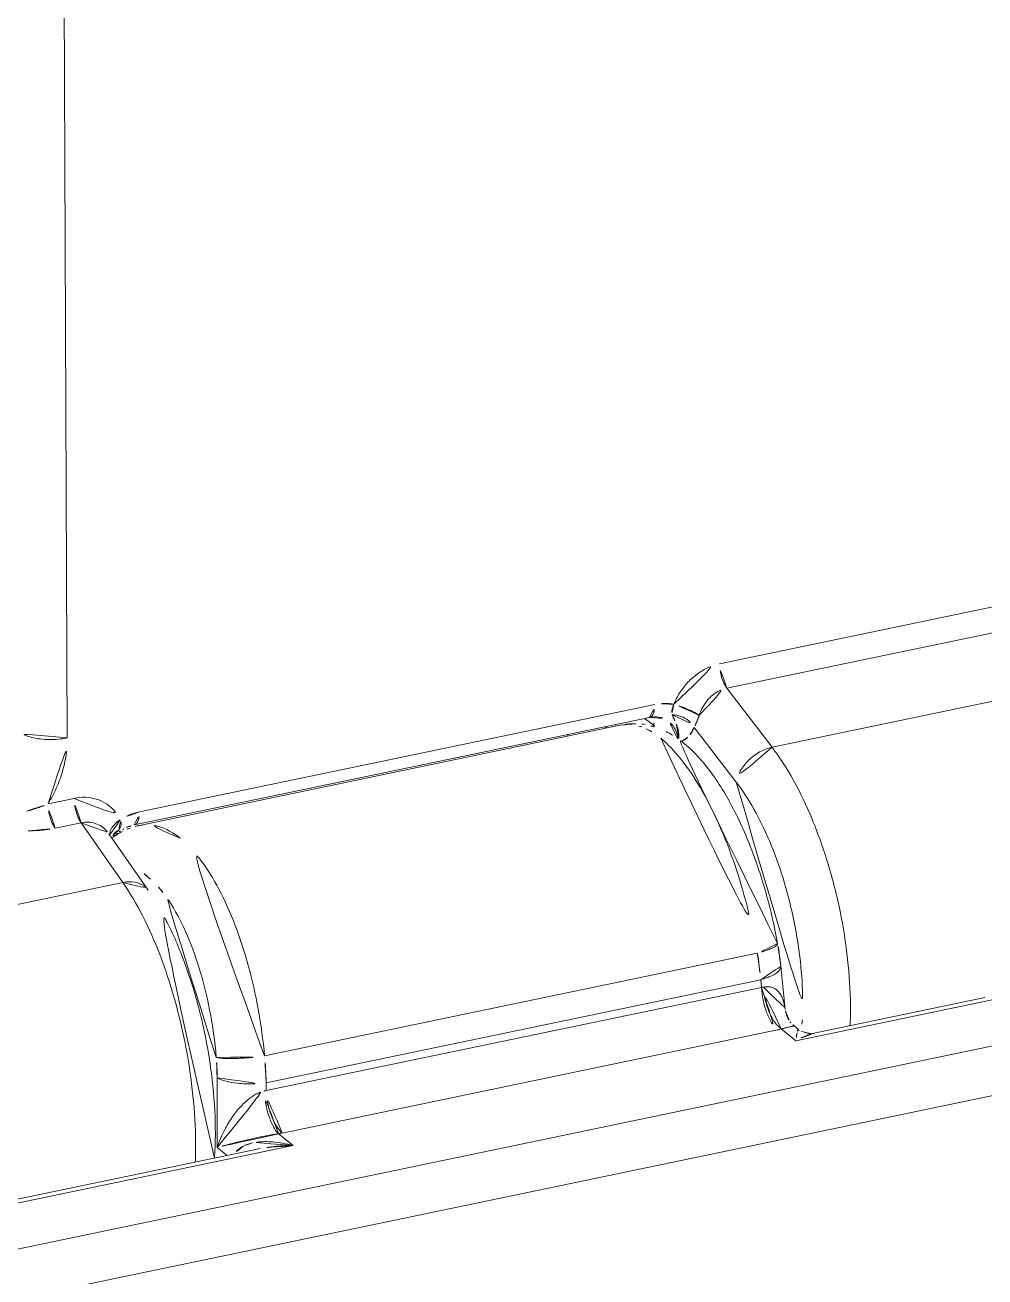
# Model space of a CAD drawing. Extents: x 16296665491 to 16296671741, y -37409618531 to -37409613952.
# Drawn here: x 16296666644.8 to 16296666776.1, y -37409615240.4 to -37409615069.1 of the extents above; entities that cross this region are included whole.
import ezdxf

# ---------------------------------------------------------------- set-up
doc = ezdxf.new("R2010")
doc.units = 0
doc.header["$LTSCALE"] = 10
doc.header["$MEASUREMENT"] = 0
doc.layers.get('0').update_dxf_attribs({"linetype": 'CONTINUOUS'})

msp = doc.modelspace()

# ---------------------------------------------------------------- linework, layer by layer
at = {"color": 9, "linetype": 'Continuous', "lineweight": 0}
for p, q in [((16296666649.299789, -37409614853.0886), (16296666650.56908, -37409615166.617027)), ((16296666739.81255, -37409615156.48172), (16296666812.08202, -37409615141.425293)), ((16296666740.7873, -37409615159.819778), (16296666813.05677, -37409615144.763344)), ((16296666746.987301, -37409615167.877586), (16296666818.84103, -37409615152.907784)), ((16296666740.7873, -37409615159.819778), (16296666746.987301, -37409615167.877586)), ((16296666730.926201, -37409615162.046288), (16296666660.44157, -37409615176.730873)), ((16296666726.38887, -37409615164.851402), (16296666726.405291, -37409615164.847961)), ((16296666730.895439, -37409615164.954536), (16296666729.523979, -37409615163.975937)), ((16296666730.216511, -37409615163.831657), (16296666730.21711, -37409615163.831543)), ((16296666730.872841, -37409615165.09758), (16296666730.821911, -37409615165.063316)), ((16296666732.63073, -37409615164.196091), (16296666732.625879, -37409615164.192818)), ((16296666736.328329, -37409615165.185493), (16296666742.097019, -37409615172.682327)), ((16296666719.0604, -37409615166.155891), (16296666719.0613, -37409615166.377533)), ((16296666647.929899, -37409615175.624336), (16296666651.497219, -37409615174.881104)), ((16296666648.9049, -37409615178.962334), (16296666652.47197, -37409615178.21917)), ((16296666658.15226, -37409615186.385262), (16296666652.47197, -37409615178.21917)), ((16296666659.73126, -37409615178.516373), (16296666659.73188, -37409615178.516243)), ((16296666660.45294, -37409615178.588303), (16296666660.452721, -37409615178.588348)), ((16296666656.26832, -37409615179.748657), (16296666656.269489, -37409615179.750343)), ((16296666658.15226, -37409615186.385262), (16296666586.036989, -37409615201.409569)), ((16296666661.622021, -37409615187.445236), (16296666661.62443, -37409615187.4487)), ((16296666677.55868, -37409615210.114731), (16296666744.96703, -37409615196.071053)), ((16296666748.178659, -37409615197.828461), (16296666748.17837, -37409615197.825607)), ((16296666677.765699, -37409615213.793457), (16296666745.43495, -37409615199.695427)), ((16296666745.53966, -37409615200.736717), (16296666677.766451, -37409615214.856407)), ((16296666745.43495, -37409615199.695427), (16296666745.53966, -37409615200.736717)), ((16296666750.246639, -37409615208.060699), (16296666777.09337, -37409615202.468307)), ((16296666776.10664, -37409615202.145287), (16296666776.11207, -37409615202.144142)), ((16296666748.772381, -37409615203.733757), (16296666748.77339, -37409615203.743843)), ((16296666748.240299, -37409615206.435997), (16296666750.246639, -37409615208.060699)), ((16296666750.002239, -37409615206.016037), (16296666750.00238, -37409615206.016159)), ((16296666750.57255, -37409615206.477867), (16296666750.57238, -37409615206.477737)), ((16296666783.72687, -37409615207.38092), (16296666594.677151, -37409615246.765373)), ((16296666679.970909, -37409615220.666412), (16296666747.74411, -37409615206.546707)), ((16296666752.76285, -37409615207.00808), (16296666752.753639, -37409615207.01001)), ((16296666788.070021, -37409615213.254646), (16296666588.744101, -37409615254.785347)), ((16296666671.07836, -37409615222.655243), (16296666671.07144, -37409615213.11721)), ((16296666677.766451, -37409615214.856407), (16296666677.765699, -37409615213.793457)), ((16296666681.46664, -37409615222.390137), (16296666679.4603, -37409615220.76545)), ((16296666595.55316, -37409615240.289139), (16296666681.46664, -37409615222.390137)), ((16296666671.07836, -37409615222.655243), (16296666672.42474, -37409615223.745506)), ((16296666676.98823, -37409615222.794769), (16296666676.980709, -37409615222.796341))]:
    msp.add_line(p, q, dxfattribs=at)
at = {"color": 7, "linetype": 'Continuous', "lineweight": 0}
for p, q in [((16296666730.216511, -37409615163.831657), (16296666659.73188, -37409615178.516243)), ((16296666726.40501, -37409615164.847557), (16296666660.45244, -37409615178.587952)), ((16296666661.62443, -37409615187.4487), (16296666656.2722, -37409615179.754227)), ((16296666748.77392, -37409615203.749138), (16296666748.17864, -37409615197.82827)), ((16296666776.11167, -37409615202.144234), (16296666752.761551, -37409615207.008347)), ((16296666750.57324, -37409615206.478432), (16296666749.998249, -37409615206.012817)), ((16296666676.99575, -37409615222.793213), (16296666595.42824, -37409615239.786774))]:
    msp.add_line(p, q, dxfattribs=at)
at = {"color": 9, "linetype": 'Continuous', "lineweight": 0}
for points, start_tangent, end_tangent in [([(16296666733.543079, -37409615162.015747), (16296666734.37355, -37409615160.407951), (16296666735.479219, -37409615158.994057), (16296666736.79808, -37409615157.838387), (16296666738.264299, -37409615156.988991), (16296666739.81255, -37409615156.48172)], (0.3726192619, 0.9279843133), (0.9790940267, 0.203408178)), ([(16296666740.7873, -37409615159.819778), (16296666740.285549, -37409615158.886063), (16296666739.93899, -37409615157.699242), (16296666739.81255, -37409615156.48172)], (-0.5946700772, 0.8039698373), (-0.0040483651, 0.9999918053)), ([(16296666737.03307, -37409615163.520042), (16296666737.48601, -37409615162.434753), (16296666738.128929, -37409615161.477562), (16296666738.920731, -37409615160.702637), (16296666739.82123, -37409615160.142143), (16296666740.7873, -37409615159.819778)], (0.294790245, 0.9555619872), (0.9804953788, 0.1965421385)), ([(16296666733.543079, -37409615162.015747), (16296666732.26437, -37409615161.898422), (16296666730.926201, -37409615162.046288)], (-0.9806731525, 0.1956531827), (-0.9789243327, -0.2042232865)), ([(16296666730.216949, -37409615163.830856), (16296666730.576241, -37409615163.579208), (16296666730.83754, -37409615162.952263), (16296666730.926201, -37409615162.046288)], (0.9736935693, 0.2278614342), (-0.0040483674, 0.9999918053)), ([(16296666733.543209, -37409615162.015167), (16296666733.405069, -37409615162.351212), (16296666733.296921, -37409615162.705994), (16296666733.25536, -37409615163.069267), (16296666733.32596, -37409615163.437157)], (-0.4068670961, -0.913487365), (0.3446575816, -0.9387284759)), ([(16296666733.325951, -37409615163.437141), (16296666734.53549, -37409615163.676697), (16296666735.60191, -37409615164.297592), (16296666736.328449, -37409615165.185226)], (0.9997374714, -0.0229126228), (0.4622621518, -0.8867433129)), ([(16296666733.325951, -37409615163.437141), (16296666733.592581, -37409615164.061813), (16296666733.870991, -37409615164.678223)], (0.3493410364, -0.9369956458), (0.3839739712, -0.9233439172)), ([(16296666737.02928, -37409615163.530197), (16296666736.327089, -37409615163.104378), (16296666735.433439, -37409615162.673973), (16296666734.46372, -37409615162.294571), (16296666733.543209, -37409615162.015167)], (-0.8170067897, 0.5766280479), (-0.9695284805, 0.2449786224)), ([(16296666737.03307, -37409615163.520042), (16296666736.87921, -37409615163.981239), (16296666736.706461, -37409615164.425499), (16296666736.51827, -37409615164.836067), (16296666736.328341, -37409615165.185493)], (-0.2940322232, -0.9557955073), (-0.5056954528, -0.8627120661)), ([(16296666724.05949, -37409615165.110268), (16296666724.310539, -37409615165.185837), (16296666724.482731, -37409615165.243492)], (0.9624126113, -0.2715915418), (0.9437612369, -0.3306277783)), ([(16296666725.566799, -37409615164.799477), (16296666725.542179, -37409615165.026878)], (-0.1251864496, -0.9921332334), (-0.0904243618, -0.995903326)), ([(16296666726.405821, -37409615164.85067), (16296666728.77598, -37409615164.984993)], (0.9810032488, 0.1939913037), (0.9611026244, -0.2761915012)), ([(16296666728.77598, -37409615164.984993), (16296666729.754431, -37409615165.358009)], (0.9611026244, -0.2761915012), (0.9035132973, -0.4285600561)), ([(16296666729.754431, -37409615165.358009), (16296666731.74575, -37409615166.653107)], (0.9035132973, -0.4285600561), (0.7772645967, -0.6291738605)), ([(16296666734.11277, -37409615166.747551), (16296666734.039419, -37409615166.313087), (16296666733.71796, -37409615165.424454), (16296666733.19318, -37409615164.677063), (16296666732.630711, -37409615164.196129)], (-0.1135745307, 0.9935294792), (-0.8284748476, 0.5600262734)), ([(16296666733.870979, -37409615164.678261), (16296666734.01454, -37409615165.06031), (16296666734.12467, -37409615165.453491), (16296666734.196989, -37409615165.853027), (16296666734.22961, -37409615166.248283), (16296666734.22579, -37409615166.625809), (16296666734.211929, -37409615166.817741)], (0.383685348, -0.9234638887), (-0.0929750824, -0.9956684358)), ([(16296666736.328329, -37409615165.185493), (16296666735.900049, -37409615166.01722), (16296666735.45606, -37409615166.532532)], (-0.3561243285, -0.9344385815), (-0.7354187275, -0.6776129391)), ([(16296666650.56908, -37409615166.617027), (16296666649.378771, -37409615166.792267), (16296666648.12138, -37409615166.840591), (16296666646.877041, -37409615166.758942), (16296666645.724991, -37409615166.552521), (16296666644.73863, -37409615166.234489), (16296666643.980789, -37409615165.825111)], (-0.9789796209, -0.2039580884), (-0.8140162214, 0.5808421398)), ([(16296666731.74575, -37409615166.653107), (16296666734.470421, -37409615169.451218), (16296666737.193991, -37409615173.460442), (16296666739.646601, -37409615178.265701), (16296666741.870871, -37409615183.934937), (16296666743.57707, -37409615189.633141), (16296666744.96699, -37409615196.071007)], (0.7773154292, -0.6291110582), (0.1708873862, -0.9852905669)), ([(16296666735.45606, -37409615166.532532), (16296666735.210899, -37409615166.734871), (16296666734.984579, -37409615166.887306), (16296666734.77742, -37409615167.005333), (16296666734.604851, -37409615167.092262)], (-0.7356033242, -0.67741254), (-0.9017468412, -0.4322645422)), ([(16296666647.929899, -37409615175.624336), (16296666649.05979, -37409615173.498718), (16296666649.895981, -37409615171.240913), (16296666650.40452, -37409615168.923958), (16296666650.56908, -37409615166.617027)], (0.5263266021, 0.8502824871), (-0.0039188987, 0.9999923211)), ([(16296666746.988569, -37409615167.879227), (16296666745.289511, -37409615168.538033), (16296666743.764179, -37409615169.681396), (16296666742.643471, -37409615171.136253), (16296666742.097019, -37409615172.682327)], (-0.9763920314, -0.2160060206), (-0.1462163992, -0.9892526293)), ([(16296666746.98731, -37409615167.877586), (16296666749.8839, -37409615172.346878), (16296666752.47735, -37409615177.752663), (16296666754.646, -37409615183.842697), (16296666756.28688, -37409615190.327789), (16296666757.32403, -37409615196.906639), (16296666757.708731, -37409615203.270477), (16296666757.663191, -37409615205.989487)], (0.6074249743, -0.7943770519), (-0.0429499619, -0.9990772246)), ([(16296666742.097019, -37409615172.682327), (16296666744.501671, -37409615176.359032), (16296666746.66411, -37409615180.802269), (16296666748.484051, -37409615185.808937), (16296666749.87818, -37409615191.149933), (16296666750.784389, -37409615196.586304), (16296666751.161819, -37409615201.872643), (16296666751.110331, -37409615205.197594)], (0.6096993103, -0.7926327971), (-0.0540300463, -0.9985393102)), ([(16296666651.497219, -37409615174.881104), (16296666653.0497, -37409615174.743057), (16296666654.52128, -37409615174.98214), (16296666655.84733, -37409615175.589813), (16296666656.96032, -37409615176.544739), (16296666657.79847, -37409615177.808563)], (0.9788622256, 0.204520765), (0.4377379795, -0.8991025866)), ([(16296666652.47197, -37409615178.21917), (16296666651.97024, -37409615177.285469), (16296666651.623671, -37409615176.098663), (16296666651.497219, -37409615174.881104)], (-0.5946690688, 0.8039705832), (-0.0040494259, 0.999991801)), ([(16296666645.03146, -37409615176.639137), (16296666645.56477, -37409615176.485909), (16296666646.11981, -37409615176.312439), (16296666646.698851, -37409615176.114563), (16296666647.302629, -37409615175.887291), (16296666647.92985, -37409615175.624458)], (0.9640640795, 0.265669815), (0.9141742082, 0.4053214983)), ([(16296666648.9049, -37409615178.962334), (16296666648.403139, -37409615178.028618), (16296666648.05657, -37409615176.841812), (16296666647.93012, -37409615175.624298)], (-0.5946781887, 0.8039638374), (-0.0040589627, 0.9999917624)), ([(16296666660.44157, -37409615176.730873), (16296666659.088329, -37409615177.146889), (16296666657.79847, -37409615177.808563)], (-0.9790362523, -0.203686074), (-0.8487619989, -0.5287750648)), ([(16296666659.73173, -37409615178.515587), (16296666660.0916, -37409615178.263809), (16296666660.352909, -37409615177.636864), (16296666660.44157, -37409615176.730873)], (0.9740075024, 0.2265157506), (-0.0040483699, 0.9999918053)), ([(16296666645.229959, -37409615179.316528), (16296666645.882999, -37409615179.30648), (16296666646.574301, -37409615179.273079), (16296666647.30768, -37409615179.21019), (16296666648.084841, -37409615179.109917), (16296666648.9049, -37409615178.962334)], (0.9999999998, -0.0000206198), (0.9789747106, 0.2039816559)), ([(16296666652.47197, -37409615178.21917), (16296666653.445971, -37409615178.134163), (16296666654.388109, -37409615178.308487), (16296666655.25445, -37409615178.736931), (16296666656.00116, -37409615179.404221), (16296666656.26841, -37409615179.748596)], (0.9766164526, 0.2149890799), (0.5713761808, -0.8206882843)), ([(16296666657.798321, -37409615177.808052), (16296666657.05057, -37409615178.429367), (16296666656.56489, -37409615179.106018), (16296666656.403391, -37409615179.751427), (16296666656.42894, -37409615179.94445)], (-0.8320723687, -0.5546670833), (0.227888078, -0.9736873338)), ([(16296666657.59885, -37409615179.222687), (16296666657.854879, -37409615178.78817), (16296666657.9461, -37409615178.415993), (16296666657.912849, -37409615178.091469), (16296666657.798321, -37409615177.808052)], (0.588652735, 0.8083860202), (-0.4747046056, 0.8801451797)), ([(16296666660.964411, -37409615178.517838), (16296666660.453699, -37409615178.59214)], (-0.9954833427, -0.0949363701), (-0.9810796749, -0.1936044199)), ([(16296666666.01576, -37409615180.347122), (16296666662.949249, -37409615178.683929), (16296666660.964411, -37409615178.517838)], (-0.7772953741, 0.629135837), (-0.9954833427, -0.09493637)), ([(16296666656.679171, -37409615180.339348), (16296666656.92725, -37409615180.050819)], (0.6505956409, 0.7594243294), (0.6518118667, 0.7583807028)), ([(16296666657.59885, -37409615179.222687), (16296666656.830811, -37409615179.871246), (16296666656.654461, -37409615180.195473)], (-0.8942164668, -0.447634796), (-0.3826739077, -0.9238834777)), ([(16296666656.92725, -37409615180.050819), (16296666657.15863, -37409615179.779129)], (0.6518118667, 0.7583807028), (0.6429813543, 0.7658818303)), ([(16296666657.15863, -37409615179.779129), (16296666657.38372, -37409615179.504356)], (0.6429813544, 0.7658818303), (0.622381891, 0.7827137291)), ([(16296666657.38372, -37409615179.504356), (16296666657.598841, -37409615179.222687)], (0.6223818909, 0.7827137292), (0.5893039665, 0.807911403)), ([(16296666677.55863, -37409615210.114708), (16296666676.677971, -37409615203.72393), (16296666675.323071, -37409615197.756821), (16296666673.542521, -37409615192.280937), (16296666671.309429, -37409615187.30484), (16296666668.70673, -37409615183.18042), (16296666666.01576, -37409615180.347122)], (-0.0933924913, 0.9956293701), (-0.7772121728, 0.629238618)), ([(16296666661.959749, -37409615185.933563), (16296666659.50079, -37409615184.386047)], (-0.7438298059, 0.6683690746), (-0.9426955554, 0.3336541471)), ([(16296666668.07762, -37409615224.653313), (16296666668.119141, -37409615221.935387), (16296666667.76009, -37409615215.56662), (16296666666.79512, -37409615208.973083), (16296666665.26951, -37409615202.464104), (16296666663.25382, -37409615196.342041), (16296666660.84371, -37409615190.897713), (16296666658.15225, -37409615186.385262)], (0.0396408912, 0.999213991), (-0.5748163607, 0.8182824399)), ([(16296666658.153419, -37409615186.386917), (16296666659.800699, -37409615186.358383), (16296666661.116091, -37409615186.916771), (16296666661.619261, -37409615187.447166)], (0.9825343068, 0.1860815306), (0.5739712943, -0.8188754199)), ([(16296666663.62826, -37409615187.740517), (16296666661.959749, -37409615185.933563)], (-0.6152934389, 0.7882981568), (-0.7438298059, 0.6683690746)), ([(16296666670.948771, -37409615210.353477), (16296666670.034, -37409615203.826233), (16296666668.57793, -37409615197.997276), (16296666666.74625, -37409615193.094116), (16296666664.43977, -37409615188.864143), (16296666663.62826, -37409615187.740517)], (-0.0862327554, 0.9962750182), (-0.6152934389, 0.7882981568)), ([(16296666744.96703, -37409615196.071053), (16296666745.15593, -37409615197.282822), (16296666745.312401, -37409615198.492729), (16296666745.43495, -37409615199.695427)], (0.1666214224, -0.9860209438), (0.0883840665, -0.9960864705)), ([(16296666747.73996, -37409615194.728638), (16296666747.740021, -37409615194.791412), (16296666747.696951, -37409615194.89212), (16296666747.60198, -37409615195.001587), (16296666747.45565, -37409615195.118233), (16296666747.259581, -37409615195.24025), (16296666747.01754, -37409615195.365646), (16296666746.734159, -37409615195.492401), (16296666746.41555, -37409615195.618492), (16296666745.69935, -37409615195.86142), (16296666744.967039, -37409615196.071037)], (0.1674856205, -0.9858745189), (-0.9665572463, -0.2564509497)), ([(16296666745.43469, -37409615199.692673), (16296666746.20785, -37409615199.455757), (16296666746.917101, -37409615199.163696), (16296666747.50713, -37409615198.826363), (16296666747.928579, -37409615198.461121), (16296666748.065069, -37409615198.274948), (16296666748.14941, -37409615198.090347), (16296666748.18124, -37409615197.910217), (16296666748.178591, -37409615197.828468)], (0.9668365898, 0.2553957883), (-0.099046573, 0.9950827988)), ([(16296666745.53966, -37409615200.736717), (16296666745.62451, -37409615200.72316), (16296666745.70849, -37409615200.708794), (16296666745.79154, -37409615200.693626)], (0.9883255843, 0.1523566195), (0.9827326135, 0.1850313765)), ([(16296666745.53966, -37409615200.736717), (16296666745.76561, -37409615202.471718), (16296666746.241871, -37409615204.136261), (16296666746.93136, -37409615205.573761), (16296666747.74412, -37409615206.546707)], (0.0500560777, -0.9987464088), (0.7771459613, -0.6293203913)), ([(16296666745.79154, -37409615200.693626), (16296666746.277201, -37409615200.646217), (16296666746.75765, -37409615200.697212), (16296666747.21698, -37409615200.858833), (16296666747.63776, -37409615201.133232), (16296666748.00696, -37409615201.522652), (16296666748.31806, -37409615202.027229), (16296666748.56208, -37409615202.650269), (16296666748.72963, -37409615203.397682), (16296666748.7724, -37409615203.733757)], (0.980648957, 0.1957744188), (0.1009692366, -0.9948895483)), ([(16296666748.240299, -37409615206.435852), (16296666747.358431, -37409615205.514061), (16296666746.595671, -37409615204.122787), (16296666746.04928, -37409615202.444183), (16296666745.7915, -37409615200.693611)], (-0.8170253434, 0.5766017588), (-0.0567136147, 0.9983904877)), ([(16296666747.74411, -37409615206.546707), (16296666747.911221, -37409615206.51107), (16296666748.07663, -37409615206.474159), (16296666748.240299, -37409615206.435997)], (0.9789548478, 0.2040769611), (0.9727502746, 0.23185535)), ([(16296666748.240299, -37409615206.435997), (16296666748.692129, -37409615206.315681), (16296666749.103029, -37409615206.208382), (16296666749.453569, -37409615206.12149), (16296666749.72526, -37409615206.058357), (16296666749.908581, -37409615206.022263), (16296666749.996361, -37409615206.013924), (16296666749.99868, -37409615206.016319)], (0.9656288683, 0.2599247752), (0.0772030895, -0.9970153875)), ([(16296666750.572559, -37409615206.476753), (16296666750.57078, -37409615206.476509), (16296666750.520849, -37409615206.502472), (16296666750.4638, -37409615206.654938), (16296666750.39938, -37409615206.948967)], (-0.9843425052, 0.1762663676), (-0.2167176842, -0.9762343189)), ([(16296666751.110331, -37409615205.197594), (16296666750.9935, -37409615206.770813)], (-0.0540300462, -0.9985393102), (-0.0946210602, -0.9955133625)), ([(16296666750.39938, -37409615206.948967), (16296666750.327129, -37409615207.407028), (16296666750.246639, -37409615208.060699)], (-0.2167176842, -0.9762343189), (-0.1093291029, -0.9940056073)), ([(16296666752.753639, -37409615207.010002), (16296666752.744789, -37409615207.011871), (16296666752.005409, -37409615207.218842), (16296666751.175011, -37409615207.559158), (16296666750.246639, -37409615208.060699)], (-0.9786336143, -0.2056118892), (-0.8551942165, -0.5183076809)), ([(16296666670.948771, -37409615210.353477), (16296666672.10301, -37409615210.468712), (16296666673.716419, -37409615210.467308), (16296666675.636539, -37409615210.345657), (16296666677.55868, -37409615210.114738)], (0.9806408868, -0.1958148388), (0.9886165704, 0.1504568933)), ([(16296666671.07144, -37409615213.11721), (16296666671.057341, -37409615212.207382), (16296666671.01639, -37409615211.284912), (16296666670.948771, -37409615210.353477)], (-0.0007231971, 0.9999997385), (-0.0862167303, 0.9962764051)), ([(16296666671.07144, -37409615213.117218), (16296666672.23513, -37409615213.575172), (16296666673.87611, -37409615213.867157), (16296666675.82489, -37409615213.949707), (16296666677.76568, -37409615213.790672)], (0.8560620706, -0.5168730321), (0.9885226017, 0.1510730483)), ([(16296666671.07836, -37409615222.655243), (16296666671.536169, -37409615221.405022), (16296666672.06171, -37409615220.275597), (16296666672.63205, -37409615219.260834), (16296666673.232571, -37409615218.353973), (16296666673.85321, -37409615217.551178), (16296666674.48531, -37409615216.849777), (16296666675.12355, -37409615216.249451), (16296666675.75989, -37409615215.752159), (16296666676.377279, -37409615215.364197), (16296666676.96295, -37409615215.088623), (16296666677.50861, -37409615214.91951)], (0.2977859961, 0.9546326521), (0.9767880942, 0.2142078875)), ([(16296666677.50861, -37409615214.91951), (16296666677.595261, -37409615214.899323), (16296666677.681231, -37409615214.878288), (16296666677.766451, -37409615214.856407)], (0.9751173313, 0.2216894005), (0.9671634232, 0.2541552926)), ([(16296666679.460251, -37409615220.76545), (16296666678.758341, -37409615219.806122), (16296666678.15073, -37409615218.382492), (16296666677.71493, -37409615216.680801), (16296666677.508539, -37409615214.919518)], (-0.7284299774, 0.6851202581), (-0.0458349952, 0.9989490243)), ([(16296666679.97093, -37409615220.666397), (16296666679.176279, -37409615219.72245), (16296666678.48913, -37409615218.310333), (16296666677.99745, -37409615216.615532), (16296666677.76647, -37409615214.856407)], (-0.7771459613, 0.6293203913), (-0.0500560777, 0.9987464088)), ([(16296666679.4603, -37409615220.76545), (16296666678.904369, -37409615220.855553), (16296666678.2703, -37409615220.965721), (16296666677.57136, -37409615221.09726), (16296666676.822001, -37409615221.247147), (16296666676.040661, -37409615221.411186), (16296666675.2328, -37409615221.589722), (16296666674.405439, -37409615221.780678), (16296666673.565559, -37409615221.983902), (16296666672.721331, -37409615222.198486), (16296666671.885441, -37409615222.423019), (16296666671.07836, -37409615222.655243)], (-0.988314807, -0.1524265142), (-0.9586638976, -0.2845409135)), ([(16296666681.46664, -37409615222.390137), (16296666680.00091, -37409615222.060242), (16296666678.696211, -37409615221.890099), (16296666677.54184, -37409615221.849922), (16296666676.52632, -37409615221.919617), (16296666675.92345, -37409615222.020264)], (-0.9646918021, 0.2633813336), (-0.9784422714, -0.2065205114)), ([(16296666679.4603, -37409615220.76545), (16296666679.63196, -37409615220.733749), (16296666679.802191, -37409615220.700729), (16296666679.970909, -37409615220.666412)], (0.9841876118, 0.1771291755), (0.9790044021, 0.2038391047)), ([(16296666674.67005, -37409615222.441269), (16296666674.271099, -37409615222.6717), (16296666673.7882, -37409615223.074669), (16296666673.44891, -37409615223.532043)], (-0.8951271734, -0.445810883), (-0.4879150004, -0.8728911458)), ([(16296666675.92345, -37409615222.020264), (16296666675.643829, -37409615222.085716), (16296666674.891939, -37409615222.33876), (16296666674.67005, -37409615222.441269)], (-0.9784422714, -0.2065205114), (-0.8951271734, -0.445810883)), ([(16296666681.46664, -37409615222.390137), (16296666679.653589, -37409615222.436668), (16296666678.052731, -37409615222.606506), (16296666676.98823, -37409615222.794746)], (-0.9998870801, 0.0150275425), (-0.9789667708, -0.2040197581))]:
    msp.add_spline(points, degree=3, dxfattribs=dict(at, start_tangent=start_tangent, end_tangent=end_tangent))
at = {"color": 7, "linetype": 'Continuous', "lineweight": 0}
for points, start_tangent, end_tangent in [([(16296666728.367029, -37409615164.674538), (16296666727.127069, -37409615164.730164), (16296666726.389059, -37409615164.852318)], (-0.9996250744, 0.0273808452), (-0.9782927547, -0.2072276191)), ([(16296666729.64171, -37409615164.800484), (16296666728.367029, -37409615164.674538)], (-0.9859061335, 0.1672994199), (-0.9996250744, 0.0273808452)), ([(16296666730.915051, -37409615165.107841), (16296666729.64171, -37409615164.800484)], (-0.9539166721, 0.3000716292), (-0.9859061335, 0.1672994199)), ([(16296666730.217119, -37409615163.831627), (16296666730.644739, -37409615163.764732), (16296666731.77556, -37409615163.8274), (16296666732.630199, -37409615164.195923)], (0.9790007178, 0.2038567992), (0.8294023059, -0.5586517833)), ([(16296666730.821911, -37409615165.063316), (16296666730.621269, -37409615163.768021)], (-0.0040483646, 0.9999918053), (-0.3075974116, 0.951516596)), ([(16296666733.384991, -37409615166.249649), (16296666730.915051, -37409615165.107841)], (-0.8528201961, 0.5222046659), (-0.9539166721, 0.3000716292)), ([(16296666747.740549, -37409615194.728539), (16296666746.486191, -37409615189.077812), (16296666744.199921, -37409615181.951157), (16296666741.295151, -37409615175.573624), (16296666738.02717, -37409615170.540527), (16296666734.579639, -37409615167.070923), (16296666733.384991, -37409615166.249649)], (-0.1779430934, 0.9840407794), (-0.8528201961, 0.5222046659)), ([(16296666658.14395, -37409615179.146584), (16296666658.621111, -37409615178.893021)], (0.8600865477, 0.5101481455), (0.9046097087, 0.4262408649)), ([(16296666659.172291, -37409615178.953278), (16296666658.09819, -37409615179.419449)], (-0.9396898001, -0.3420278929), (-0.8920644042, -0.4519082859)), ([(16296666658.621111, -37409615178.893021), (16296666659.10471, -37409615178.693413), (16296666659.731291, -37409615178.516533)], (0.9046097087, 0.4262408649), (0.9789352148, 0.2041711174)), ([(16296666660.45273, -37409615178.588387), (16296666660.266991, -37409615178.62899), (16296666659.172291, -37409615178.953278)], (-0.979121926, -0.2032738398), (-0.9396898001, -0.3420278929)), ([(16296666656.681049, -37409615180.343628), (16296666656.820641, -37409615180.195457)], (0.674621808, 0.738163543), (0.6967050812, 0.7173576721)), ([(16296666656.820641, -37409615180.195457), (16296666657.236191, -37409615179.802902)], (0.6967050814, 0.717357672), (0.7560082408, 0.6545620977)), ([(16296666658.09819, -37409615179.419449), (16296666657.071989, -37409615180.017326), (16296666656.78541, -37409615180.214333)], (-0.8920644042, -0.4519082859), (-0.8145956695, -0.5800292193)), ([(16296666657.236191, -37409615179.802902), (16296666657.679661, -37409615179.451576)], (0.7560082408, 0.6545620977), (0.8104096616, 0.5858636192)), ([(16296666657.679661, -37409615179.451576), (16296666658.14395, -37409615179.146584)], (0.8104096616, 0.5858636193), (0.8600865477, 0.5101481455)), ([(16296666670.704901, -37409615224.104332), (16296666670.71067, -37409615224.019417), (16296666670.74449, -37409615217.587883), (16296666670.05743, -37409615210.876427), (16296666668.708151, -37409615204.165627), (16296666666.750799, -37409615197.735153), (16296666664.233789, -37409615191.864197), (16296666661.622181, -37409615187.445129)], (0.0686669505, 0.9976396393), (-0.5715211066, 0.8205873657)), ([(16296666748.180981, -37409615197.855522), (16296666748.104031, -37409615197.14843), (16296666747.82003, -37409615195.182617), (16296666747.740391, -37409615194.728554)], (-0.1000149581, 0.9949859336), (-0.1780843456, 0.9840152264)), ([(16296666749.312731, -37409615205.24926), (16296666748.81126, -37409615204.006561), (16296666748.75515, -37409615203.746681)], (-0.5313057014, 0.8471801766), (-0.1640471397, 0.9864525006)), ([(16296666749.57147, -37409615205.601112), (16296666749.312731, -37409615205.24926)], (-0.6495674036, 0.7603040104), (-0.5313057014, 0.8471801766)), ([(16296666750.001921, -37409615206.016678), (16296666749.57147, -37409615205.601112)], (-0.7810458083, 0.6244737347), (-0.6495674036, 0.7603040104)), ([(16296666750.716921, -37409615206.630547), (16296666750.548071, -37409615206.505363)], (-0.8532176809, 0.5215549722), (-0.7475638094, 0.664189996)), ([(16296666752.273899, -37409615207.060432), (16296666751.06044, -37409615206.787117), (16296666750.716921, -37409615206.630547)], (-0.9998301444, 0.0184304714), (-0.8532176807, 0.5215549724)), ([(16296666752.75478, -37409615207.015289), (16296666752.273899, -37409615207.060432)], (-0.9788690228, -0.2044882299), (-0.9998301444, 0.0184304715)), ([(16296666677.76569, -37409615213.793457), (16296666677.73188, -37409615212.572273), (16296666677.662491, -37409615211.344231), (16296666677.55868, -37409615210.114731)], (-0.0129091065, 0.999916674), (-0.0976741256, 0.995218451))]:
    msp.add_spline(points, degree=3, dxfattribs=dict(at, start_tangent=start_tangent, end_tangent=end_tangent))

doc.saveas('drawing.dxf')
